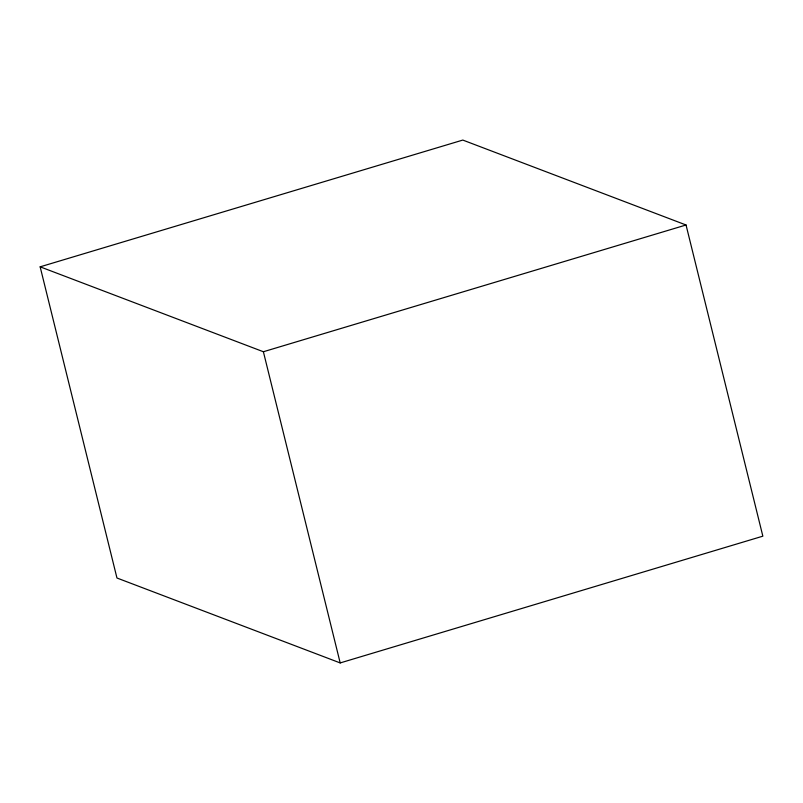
<?xml version="1.0" encoding="UTF-8"?>
<svg xmlns="http://www.w3.org/2000/svg" width="803" height="803" viewBox="0 0 803 803"><rect width="100%" height="100%" fill="white"/><g stroke="black" fill="none" stroke-linecap="round" stroke-linejoin="round"><path stroke-width="1.2" d="M40.15 266.827L462.809 140.073L686.043 224.991L762.85 536.173L340.191 662.927L116.957 578.009L40.15 266.827L263.384 351.744L686.043 224.991M263.384 351.744L340.191 662.927"/></g></svg>
